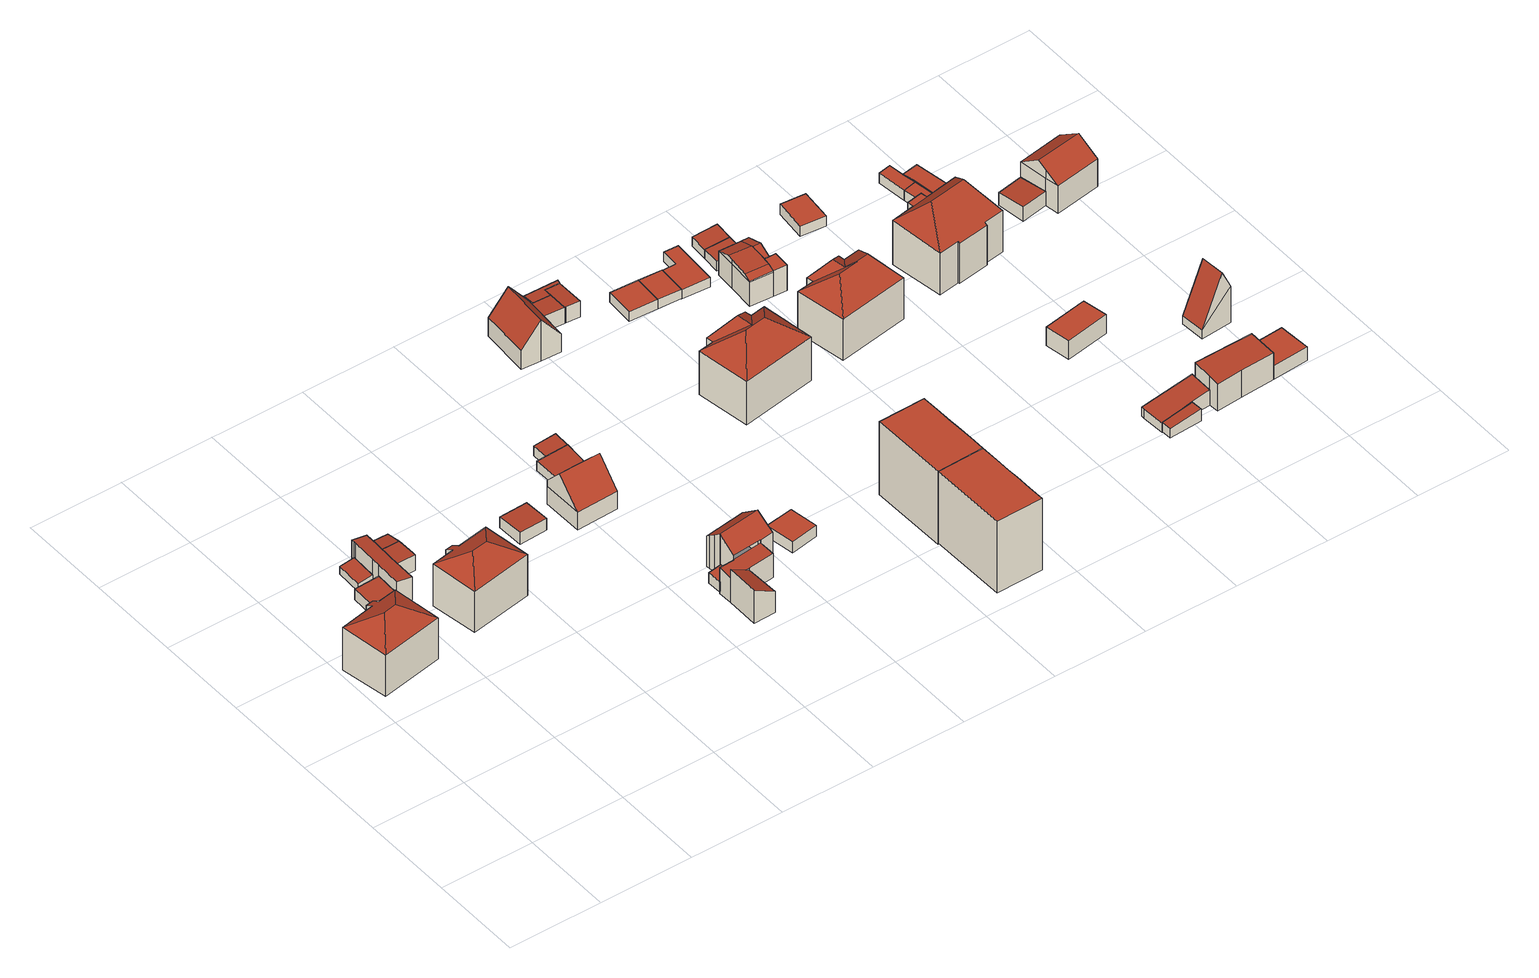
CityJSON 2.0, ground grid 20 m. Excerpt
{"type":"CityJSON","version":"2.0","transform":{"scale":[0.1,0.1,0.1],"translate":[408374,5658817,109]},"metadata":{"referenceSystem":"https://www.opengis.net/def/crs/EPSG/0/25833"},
"CityObjects":{
"building1":{"type":"Building","attributes":{"Dachtyp_tdc":"tdcHipRoof","Gemeindeschluessel":14612000,"Dachneigung":29.58,"QualitaetDacherkennung":67,"Geometrietyp2DReferenz":"3000","measuredHeight":12.73,"function":"31001_9998","roofType":"3200"},"geometry":[{"type":"Solid","lod":"2","boundaries":[[[[0,1,2,3]],[[1,4,5,2]],[[4,6,7,5]],[[6,8,9,7]],[[8,10,11,9]],[[10,12,13,11]],[[12,14,15,13]],[[14,0,3,15]],[[6,4,16]],[[10,8,17]],[[4,1,0,14,12,10,17,16]],[[8,6,16,17]],[[3,2,5,7,9,11,13,15]]]],"semantics":{"surfaces":[{"type":"WallSurface"},{"type":"RoofSurface"},{"type":"GroundSurface"}],"values":[[0,0,0,0,0,0,0,0,1,1,1,1,2]]}}]},
"building2":{"type":"Building","attributes":{"Dachtyp_tdc":"tdcPolyFlatRoof","Gemeindeschluessel":14612000,"Dachneigung":3.9,"QualitaetDacherkennung":91,"Geometrietyp2DReferenz":"3000","measuredHeight":2.91,"function":"31001_9998","roofType":"2100"},"geometry":[{"type":"Solid","lod":"2","boundaries":[[[[18,19,20,21]],[[19,22,23,20]],[[22,24,25,23]],[[24,26,27,25]],[[26,18,21,27]],[[26,24,22,19,18]],[[21,20,23,25,27]]]],"semantics":{"surfaces":[{"type":"WallSurface"},{"type":"RoofSurface"},{"type":"GroundSurface"}],"values":[[0,0,0,0,0,1,2]]}}]},
"building3":{"type":"Building","attributes":{"Dachtyp_tdc":"tdcPolyFlatRoof","Gemeindeschluessel":14612000,"Dachneigung":8.62,"QualitaetDacherkennung":93,"Geometrietyp2DReferenz":"3000","measuredHeight":2.29,"function":"31001_9998","roofType":"2100"},"geometry":[{"type":"Solid","lod":"2","boundaries":[[[[28,29,30,31]],[[29,32,33,30]],[[32,34,35,33]],[[34,36,37,35]],[[36,28,31,37]],[[36,34,32,29,28]],[[31,30,33,35,37]]]],"semantics":{"surfaces":[{"type":"WallSurface"},{"type":"RoofSurface"},{"type":"GroundSurface"}],"values":[[0,0,0,0,0,1,2]]}}]},
"building4":{"type":"Building","attributes":{"Dachtyp_tdc":"tdcPolyFlatRoof","Gemeindeschluessel":14612000,"Dachneigung":8.35,"QualitaetDacherkennung":47,"Geometrietyp2DReferenz":"3000","measuredHeight":5.83,"function":"31001_9998","roofType":"2100"},"geometry":[{"type":"Solid","lod":"2","boundaries":[[[[38,39,40,41]],[[39,42,37,40]],[[42,43,35,37]],[[43,44,33,35]],[[44,45,46,33]],[[45,47,48,46]],[[47,49,50,48]],[[49,51,52,50]],[[51,53,54,52]],[[53,38,41,54]],[[53,51,49,47,45,44,43,42,39,38]],[[41,40,37,35,33,46,48,50,52,54]]]],"semantics":{"surfaces":[{"type":"WallSurface"},{"type":"RoofSurface"},{"type":"GroundSurface"}],"values":[[0,0,0,0,0,0,0,0,0,0,1,2]]}}]},
"building5":{"type":"Building","attributes":{"Dachtyp_tdc":"tdcPolyFlatRoof","Gemeindeschluessel":14612000,"Dachneigung":3.68,"QualitaetDacherkennung":89,"Geometrietyp2DReferenz":"3000","measuredHeight":3.69,"function":"31001_9998","roofType":"2100"},"geometry":[{"type":"Solid","lod":"2","boundaries":[[[[55,56,57,58]],[[56,59,60,57]],[[59,61,62,60]],[[61,63,64,62]],[[63,55,58,64]],[[63,61,59,56,55]],[[58,57,60,62,64]]]],"semantics":{"surfaces":[{"type":"WallSurface"},{"type":"RoofSurface"},{"type":"GroundSurface"}],"values":[[0,0,0,0,0,1,2]]}}]},
"building6":{"type":"Building","attributes":{"Dachtyp_tdc":"tdcHipRoof","Gemeindeschluessel":14612000,"Dachneigung":29.33,"QualitaetDacherkennung":68,"Geometrietyp2DReferenz":"3000","measuredHeight":12.5,"function":"31001_9998","roofType":"3200"},"geometry":[{"type":"Solid","lod":"2","boundaries":[[[[65,66,67,68]],[[66,69,70,67]],[[69,71,72,70]],[[71,73,74,72]],[[73,75,76,74]],[[75,77,78,76]],[[77,79,80,78]],[[79,65,68,80]],[[71,69,81]],[[75,73,82]],[[69,66,65,79,77,75,82,81]],[[73,71,81,82]],[[68,67,70,72,74,76,78,80]]]],"semantics":{"surfaces":[{"type":"WallSurface"},{"type":"RoofSurface"},{"type":"GroundSurface"}],"values":[[0,0,0,0,0,0,0,0,1,1,1,1,2]]}}]},
"building7":{"type":"Building","attributes":{"Dachtyp_tdc":"tdcPolyFlatRoof","Gemeindeschluessel":14612000,"Dachneigung":15.46,"QualitaetDacherkennung":92,"Geometrietyp2DReferenz":"3000","measuredHeight":3.53,"function":"31001_9998","roofType":"2100"},"geometry":[{"type":"Solid","lod":"2","boundaries":[[[[63,83,84,85]],[[83,86,87,84]],[[86,88,89,87]],[[88,55,90,89]],[[55,63,85,90]],[[55,88,86,83,63]],[[85,84,87,89,90]]]],"semantics":{"surfaces":[{"type":"WallSurface"},{"type":"RoofSurface"},{"type":"GroundSurface"}],"values":[[0,0,0,0,0,1,2]]}}]},
"building8":{"type":"Building","attributes":{"Dachtyp_tdc":"tdcPolyFlatRoof","Gemeindeschluessel":14612000,"Dachneigung":3.06,"QualitaetDacherkennung":94,"Geometrietyp2DReferenz":"3000","measuredHeight":2.72,"function":"31001_9998","roofType":"2100"},"geometry":[{"type":"Solid","lod":"2","boundaries":[[[[91,92,93,94]],[[92,95,96,93]],[[95,97,98,96]],[[97,91,94,98]],[[97,95,92,91]],[[94,93,96,98]]]],"semantics":{"surfaces":[{"type":"WallSurface"},{"type":"RoofSurface"},{"type":"GroundSurface"}],"values":[[0,0,0,0,1,2]]}}]},
"building9":{"type":"Building","attributes":{"Dachtyp_tdc":"tdcPolyFlatRoof","Gemeindeschluessel":14612000,"Dachneigung":3.27,"QualitaetDacherkennung":65,"Geometrietyp2DReferenz":"3000","measuredHeight":2.56,"function":"31001_9998","roofType":"2100"},"geometry":[{"type":"Solid","lod":"2","boundaries":[[[[99,100,101,102]],[[100,103,104,101]],[[103,105,106,104]],[[105,107,108,106]],[[107,99,102,108]],[[107,105,103,100,99]],[[102,101,104,106,108]]]],"semantics":{"surfaces":[{"type":"WallSurface"},{"type":"RoofSurface"},{"type":"GroundSurface"}],"values":[[0,0,0,0,0,1,2]]}}]},
"building10":{"type":"Building","attributes":{"Dachtyp_tdc":"tdcFreeFormRoof","Gemeindeschluessel":14612000,"Dachneigung":47.62,"QualitaetDacherkennung":91,"Geometrietyp2DReferenz":"3000","measuredHeight":9.57,"function":"31001_9998","roofType":"5000"},"geometry":[{"type":"Solid","lod":"2","boundaries":[[[[109,110,111,112]],[[110,113,114,111]],[[113,115,116,114]],[[115,117,118,116]],[[117,109,112,118]],[[115,113,119,120]],[[119,121,122,123,120]],[[117,123,122,109]],[[115,120,123,117]],[[109,122,121,110]],[[110,121,119,113]],[[112,111,114,116,118]]]],"semantics":{"surfaces":[{"type":"WallSurface"},{"type":"RoofSurface"},{"type":"GroundSurface"}],"values":[[0,0,0,0,0,1,1,0,0,0,0,2]]}}]},
"building11":{"type":"Building","attributes":{"Gemeindeschluessel":14612000,"Geometrietyp2DReferenz":"3000","function":"31001_9998","roofType":"9999"},"children":["building11-1","building11-2","building11-3"]},
"building11-1":{"type":"BuildingPart","attributes":{"Dachtyp_tdc":"tdcPolyFlatRoof","Dachneigung":31.48,"QualitaetDacherkennung":86,"Geometrietyp2DReferenz":"3000","measuredHeight":7.72,"roofType":"2100"},"parents":["building11"],"geometry":[{"type":"MultiSurface","lod":"2","boundaries":[[[124,125,126,127]],[[125,128,129,126]],[[128,130,131,132,129]],[[128,125,124,133,130]],[[132,127,126,129]]],"semantics":{"surfaces":[{"type":"WallSurface"},{"type":"RoofSurface"},{"type":"GroundSurface"}],"values":[0,0,0,1,2]}}]},
"building11-2":{"type":"BuildingPart","attributes":{"Dachtyp_tdc":"tdcPolyFlatRoof","Dachneigung":7.86,"QualitaetDacherkennung":47,"Geometrietyp2DReferenz":"3000","measuredHeight":6.03,"roofType":"2100"},"parents":["building11"],"geometry":[{"type":"MultiSurface","lod":"2","boundaries":[[[131,134,135,132]],[[134,136,137,135]],[[136,138,139,137]],[[138,140,141,139]],[[142,143,144,145]],[[143,146,147,144]],[[146,148,124,127,147]],[[148,146,143,142,140,138,136,134,131,133]],[[132,135,137,139,141,145,144,147,127]]],"semantics":{"surfaces":[{"type":"WallSurface"},{"type":"RoofSurface"},{"type":"GroundSurface"}],"values":[0,0,0,0,0,0,0,1,2]}}]},
"building11-3":{"type":"BuildingPart","attributes":{"Dachtyp_tdc":"tdcGableRoof","Dachneigung":39.26,"QualitaetDacherkennung":79,"Geometrietyp2DReferenz":"3000","measuredHeight":9.78,"roofType":"3100"},"parents":["building11"],"geometry":[{"type":"MultiSurface","lod":"2","boundaries":[[[149,150,151,141,140]],[[150,152,153,151]],[[152,154,155,153]],[[154,156,157,155]],[[156,158,159,157]],[[158,160,161,159]],[[160,162,163,161]],[[162,164,165,163]],[[164,166,144,165]],[[166,167,142,145,144]],[[162,160,158,156,154,152]],[[152,150,149,167,166,164,162]],[[145,141,151,153,155,157,159,161,163,165,144]]],"semantics":{"surfaces":[{"type":"WallSurface"},{"type":"RoofSurface"},{"type":"GroundSurface"}],"values":[0,0,0,0,0,0,0,0,0,0,1,1,2]}}]},
"building12":{"type":"Building","attributes":{"Dachtyp_tdc":"tdcPolyFlatRoof","Gemeindeschluessel":14612000,"Dachneigung":2.65,"QualitaetDacherkennung":98,"Geometrietyp2DReferenz":"3000","measuredHeight":2.51,"function":"31001_9998","roofType":"2100"},"geometry":[{"type":"Solid","lod":"2","boundaries":[[[[168,169,170,171]],[[169,172,173,170]],[[172,174,175,173]],[[174,176,177,175]],[[176,178,179,177]],[[178,168,171,179]],[[178,176,174,172,169,168]],[[171,170,173,175,177,179]]]],"semantics":{"surfaces":[{"type":"WallSurface"},{"type":"RoofSurface"},{"type":"GroundSurface"}],"values":[[0,0,0,0,0,0,1,2]]}}]},
"building13":{"type":"Building","attributes":{"Dachtyp_tdc":"tdcPolyFlatRoof","Gemeindeschluessel":14612000,"Dachneigung":3.06,"QualitaetDacherkennung":96,"Geometrietyp2DReferenz":"3000","measuredHeight":2.53,"function":"31001_9998","roofType":"2100"},"geometry":[{"type":"Solid","lod":"2","boundaries":[[[[180,181,182,183]],[[181,184,185,182]],[[184,186,187,185]],[[186,180,183,187]],[[186,184,181,180]],[[183,182,185,187]]]],"semantics":{"surfaces":[{"type":"WallSurface"},{"type":"RoofSurface"},{"type":"GroundSurface"}],"values":[[0,0,0,0,1,2]]}}]},
"building14":{"type":"Building","attributes":{"Dachtyp_tdc":"tdcPolyFlatRoof","Gemeindeschluessel":14612000,"Dachneigung":0,"QualitaetDacherkennung":67,"Geometrietyp2DReferenz":"3000","measuredHeight":2.62,"function":"31001_9998","roofType":"1000"},"geometry":[{"type":"Solid","lod":"2","boundaries":[[[[188,189,190,191]],[[189,192,193,190]],[[192,194,195,193]],[[194,188,191,195]],[[194,192,189,188]],[[191,190,193,195]]]],"semantics":{"surfaces":[{"type":"WallSurface"},{"type":"RoofSurface"},{"type":"GroundSurface"}],"values":[[0,0,0,0,1,2]]}}]},
"building15":{"type":"Building","attributes":{"Dachtyp_tdc":"tdcPolyFlatRoof","Gemeindeschluessel":14612000,"Dachneigung":0,"QualitaetDacherkennung":84,"Geometrietyp2DReferenz":"3000","measuredHeight":16.78,"function":"31001_9998","roofType":"1000"},"geometry":[{"type":"Solid","lod":"2","boundaries":[[[[196,197,198,199]],[[197,200,201,198]],[[200,202,203,201]],[[202,204,205,203]],[[204,206,207,205]],[[206,208,209,207]],[[208,210,211,209]],[[210,196,199,211]],[[210,208,206,204,202,200,197,196]],[[199,198,201,203,205,207,209,211]]]],"semantics":{"surfaces":[{"type":"WallSurface"},{"type":"RoofSurface"},{"type":"GroundSurface"}],"values":[[0,0,0,0,0,0,0,0,1,2]]}}]},
"building16":{"type":"Building","attributes":{"Gemeindeschluessel":14612000,"Geometrietyp2DReferenz":"3000","function":"31001_9998","roofType":"9999"},"children":["building16-1","building16-2"]},
"building16-1":{"type":"BuildingPart","attributes":{"Dachtyp_tdc":"tdcPolyFlatRoof","Dachneigung":5.06,"QualitaetDacherkennung":79,"Geometrietyp2DReferenz":"3000","measuredHeight":3.67,"roofType":"2100"},"parents":["building16"],"geometry":[{"type":"MultiSurface","lod":"2","boundaries":[[[212,213,214,215]],[[213,216,217,214]],[[216,218,219,217]],[[218,220,221,219]],[[218,216,213,212,220]],[[215,214,217,219,221]]],"semantics":{"surfaces":[{"type":"WallSurface"},{"type":"RoofSurface"},{"type":"GroundSurface"}],"values":[0,0,0,0,1,2]}}]},
"building16-2":{"type":"BuildingPart","attributes":{"Dachtyp_tdc":"tdcGableRoof","Dachneigung":51.66,"QualitaetDacherkennung":86,"Geometrietyp2DReferenz":"3000","measuredHeight":9.55,"roofType":"3100"},"parents":["building16"],"geometry":[{"type":"MultiSurface","lod":"2","boundaries":[[[222,221,220]],[[222,223,224,221]],[[223,225,226,224]],[[225,227,228,226]],[[227,229,230,228]],[[229,231,232,230]],[[231,233,234,232]],[[233,235,236,234]],[[235,237,238,236]],[[237,239,212,215,238]],[[233,231,229,227]],[[227,225,223,222,239,237,235,233]],[[215,221,224,226,228,230,232,234,236,238]]],"semantics":{"surfaces":[{"type":"WallSurface"},{"type":"RoofSurface"},{"type":"GroundSurface"}],"values":[0,0,0,0,0,0,0,0,0,0,1,1,2]}}]},
"building17":{"type":"Building","attributes":{"Dachtyp_tdc":"tdcPolyFlatRoof","Gemeindeschluessel":14612000,"Dachneigung":0,"QualitaetDacherkennung":79,"Geometrietyp2DReferenz":"3000","measuredHeight":17.05,"function":"31001_9998","roofType":"1000"},"geometry":[{"type":"Solid","lod":"2","boundaries":[[[[240,241,242,243,244,245,246,247,248]],[[249,250,241,240]],[[250,251,242,241]],[[251,252,243,242]],[[252,253,244,243]],[[253,254,245,244]],[[254,255,246,245]],[[255,197,247,246]],[[197,196,248,247]],[[196,249,240,248]],[[196,197,255,254,253,252,251,250,249]]]],"semantics":{"surfaces":[{"type":"GroundSurface"},{"type":"WallSurface"},{"type":"RoofSurface"}],"values":[[0,1,1,1,1,1,1,1,1,1,2]]}}]},
"building18":{"type":"Building","attributes":{"Dachtyp_tdc":"tdcPolyFlatRoof","Gemeindeschluessel":14612000,"Dachneigung":5.49,"QualitaetDacherkennung":80,"Geometrietyp2DReferenz":"3000","measuredHeight":3.29,"function":"31001_9998","roofType":"2100"},"geometry":[{"type":"Solid","lod":"2","boundaries":[[[[216,213,214,217]],[[213,256,257,214]],[[256,258,259,257]],[[258,260,261,259]],[[260,262,263,261]],[[262,216,217,263]],[[262,260,258,256,213,216]],[[217,214,257,259,261,263]]]],"semantics":{"surfaces":[{"type":"WallSurface"},{"type":"RoofSurface"},{"type":"GroundSurface"}],"values":[[0,0,0,0,0,0,1,2]]}}]},
"building19":{"type":"Building","attributes":{"Dachtyp_tdc":"tdcPolyFlatRoof","Gemeindeschluessel":14612000,"Dachneigung":5.12,"QualitaetDacherkennung":94,"Geometrietyp2DReferenz":"3000","measuredHeight":3.7,"function":"31001_9998","roofType":"2100"},"geometry":[{"type":"Solid","lod":"2","boundaries":[[[[264,218,219,265]],[[218,216,217,219]],[[216,262,263,217]],[[262,266,261,263]],[[266,267,268,261]],[[267,264,265,268]],[[267,266,262,216,218,264]],[[265,219,217,263,261,268]]]],"semantics":{"surfaces":[{"type":"WallSurface"},{"type":"RoofSurface"},{"type":"GroundSurface"}],"values":[[0,0,0,0,0,0,1,2]]}}]},
"building20":{"type":"Building","attributes":{"Dachtyp_tdc":"tdcFreeFormRoof","Gemeindeschluessel":14612000,"Dachneigung":39.61,"QualitaetDacherkennung":37,"Geometrietyp2DReferenz":"3000","measuredHeight":14.94,"function":"31001_9998","roofType":"5000"},"geometry":[{"type":"Solid","lod":"2","boundaries":[[[[269,270,271,272]],[[273,274,275,270,269]],[[273,269,276]],[[277,274,273,276,278]],[[272,271,279,280,281,282,283,284,285,286]],[[287,288,281,280]],[[270,289,279,271]],[[289,287,280,279]],[[288,290,282,281]],[[290,291,283,282]],[[291,292,284,283]],[[292,278,285,284]],[[278,276,286,285]],[[293,275,274,291,290]],[[276,269,272,286]],[[277,278,292]],[[274,277,292,291]],[[288,293,290]],[[287,293,288]],[[293,287,289]],[[275,293,289,270]]]],"semantics":{"surfaces":[{"type":"WallSurface"},{"type":"RoofSurface"},{"type":"GroundSurface"}],"values":[[0,1,1,1,2,0,0,0,0,0,0,0,0,1,0,1,1,1,1,1,1]]}}]},
"building21":{"type":"Building","attributes":{"Dachtyp_tdc":"tdcPolyFlatRoof","Gemeindeschluessel":14612000,"Dachneigung":0,"QualitaetDacherkennung":91,"Geometrietyp2DReferenz":"3000","measuredHeight":2.21,"function":"31001_9998","roofType":"1000"},"geometry":[{"type":"Solid","lod":"2","boundaries":[[[[294,295,296,297]],[[295,298,299,296]],[[298,300,301,299]],[[300,294,297,301]],[[300,298,295,294]],[[297,296,299,301]]]],"semantics":{"surfaces":[{"type":"WallSurface"},{"type":"RoofSurface"},{"type":"GroundSurface"}],"values":[[0,0,0,0,1,2]]}}]},
"building22":{"type":"Building","attributes":{"Dachtyp_tdc":"tdcPolyFlatRoof","Gemeindeschluessel":14612000,"Dachneigung":0,"QualitaetDacherkennung":76,"Geometrietyp2DReferenz":"3000","measuredHeight":2.22,"function":"31001_9998","roofType":"1000"},"geometry":[{"type":"Solid","lod":"2","boundaries":[[[[302,294,297,303]],[[294,300,301,297]],[[300,304,305,301]],[[304,302,303,305]],[[304,300,294,302]],[[303,297,301,305]]]],"semantics":{"surfaces":[{"type":"WallSurface"},{"type":"RoofSurface"},{"type":"GroundSurface"}],"values":[[0,0,0,0,1,2]]}}]},
"building23":{"type":"Building","attributes":{"Dachtyp_tdc":"tdcPolyFlatRoof","Gemeindeschluessel":14612000,"Dachneigung":0,"QualitaetDacherkennung":85,"Geometrietyp2DReferenz":"3000","measuredHeight":2.24,"function":"31001_9998","roofType":"1000"},"geometry":[{"type":"Solid","lod":"2","boundaries":[[[[306,307,308,309]],[[307,310,311,308]],[[310,312,313,311]],[[312,314,315,313]],[[314,316,317,315]],[[316,306,309,317]],[[316,314,312,310,307,306]],[[309,308,311,313,315,317]]]],"semantics":{"surfaces":[{"type":"WallSurface"},{"type":"RoofSurface"},{"type":"GroundSurface"}],"values":[[0,0,0,0,0,0,1,2]]}}]},
"building24":{"type":"Building","attributes":{"Gemeindeschluessel":14612000,"Geometrietyp2DReferenz":"3000","function":"31001_9998","roofType":"9999"},"children":["building24-1","building24-2"]},
"building24-1":{"type":"BuildingPart","attributes":{"Dachtyp_tdc":"tdcCutGableRoof","Dachneigung":4.55,"QualitaetDacherkennung":60,"Geometrietyp2DReferenz":"3000","measuredHeight":6.94,"roofType":"9999"},"parents":["building24"],"geometry":[{"type":"MultiSurface","lod":"2","boundaries":[[[318,319,320,321]],[[319,322,323,320]],[[322,324,325,323]],[[324,326,327,325]],[[326,328,329,327]],[[326,330,331,332,333,328]],[[334,335,336,337]],[[338,339,340,331,330,341,336,335]],[[322,337,336,341,324]],[[324,341,330,326]],[[318,342,338,335,334,319]],[[319,334,337,322]],[[329,321,320,323,325,327]]],"semantics":{"surfaces":[{"type":"WallSurface"},{"type":"RoofSurface"},{"type":"GroundSurface"}],"values":[0,0,0,0,0,1,1,1,0,0,0,0,2]}}]},
"building24-2":{"type":"BuildingPart","attributes":{"Dachtyp_tdc":"tdcGableRoof","Dachneigung":21.13,"QualitaetDacherkennung":87,"Geometrietyp2DReferenz":"3000","measuredHeight":7.12,"roofType":"3100"},"parents":["building24"],"geometry":[{"type":"MultiSurface","lod":"2","boundaries":[[[343,344,345,329,328]],[[344,346,347,345]],[[346,342,318,321,347]],[[346,344,348]],[[344,343,332,340,349,348]],[[342,346,348,349,339]],[[329,345,347,321]]],"semantics":{"surfaces":[{"type":"WallSurface"},{"type":"RoofSurface"},{"type":"GroundSurface"}],"values":[0,0,0,0,1,1,2]}}]},
"building25":{"type":"Building","attributes":{"Dachtyp_tdc":"tdcFreeFormRoof","Gemeindeschluessel":14612000,"Dachneigung":38.9,"QualitaetDacherkennung":60,"Geometrietyp2DReferenz":"3000","measuredHeight":14.04,"function":"31001_9998","roofType":"5000"},"geometry":[{"type":"Solid","lod":"2","boundaries":[[[[350,351,352,353]],[[351,354,355,352]],[[354,356,357,355]],[[356,358,359,357]],[[358,360,361,359]],[[360,362,363,361]],[[362,364,365,363]],[[364,366,367,365]],[[366,368,369,367]],[[368,350,353,369]],[[370,368,366]],[[371,372,370,366,364]],[[373,371,364,362]],[[360,373,362]],[[358,373,360]],[[373,358,356]],[[374,372,371,373,356,354]],[[375,374,354,351]],[[375,351,350]],[[370,372,374,375,350,368]],[[353,352,355,357,359,361,363,365,367,369]]]],"semantics":{"surfaces":[{"type":"WallSurface"},{"type":"RoofSurface"},{"type":"GroundSurface"}],"values":[[0,0,0,0,0,0,0,0,0,0,1,1,1,1,1,1,1,1,1,1,2]]}}]},
"building26":{"type":"Building","attributes":{"Dachtyp_tdc":"tdcPolyFlatRoof","Gemeindeschluessel":14612000,"Dachneigung":2.61,"QualitaetDacherkennung":85,"Geometrietyp2DReferenz":"3000","measuredHeight":6.05,"function":"31001_9998","roofType":"2100"},"geometry":[{"type":"Solid","lod":"2","boundaries":[[[[334,342,321,320]],[[342,346,347,321]],[[346,376,377,347]],[[376,378,379,377]],[[378,334,320,379]],[[378,376,346,342,334]],[[320,321,347,377,379]]]],"semantics":{"surfaces":[{"type":"WallSurface"},{"type":"RoofSurface"},{"type":"GroundSurface"}],"values":[[0,0,0,0,0,1,2]]}}]},
"building27":{"type":"Building","attributes":{"Dachtyp_tdc":"tdcPolyFlatRoof","Gemeindeschluessel":14612000,"Dachneigung":4.26,"QualitaetDacherkennung":93,"Geometrietyp2DReferenz":"3000","measuredHeight":2.57,"function":"31001_9998","roofType":"2100"},"geometry":[{"type":"Solid","lod":"2","boundaries":[[[[380,381,382,383]],[[381,384,385,382]],[[384,386,387,385]],[[386,380,383,387]],[[386,384,381,380]],[[383,382,385,387]]]],"semantics":{"surfaces":[{"type":"WallSurface"},{"type":"RoofSurface"},{"type":"GroundSurface"}],"values":[[0,0,0,0,1,2]]}}]},
"building28":{"type":"Building","attributes":{"Dachtyp_tdc":"tdcPolyFlatRoof","Gemeindeschluessel":14612000,"Dachneigung":4.81,"QualitaetDacherkennung":92,"Geometrietyp2DReferenz":"3000","measuredHeight":2.58,"function":"31001_9998","roofType":"2100"},"geometry":[{"type":"Solid","lod":"2","boundaries":[[[[381,388,383,382]],[[388,389,390,383]],[[389,391,392,390]],[[391,381,382,392]],[[391,389,388,381]],[[382,383,390,392]]]],"semantics":{"surfaces":[{"type":"WallSurface"},{"type":"RoofSurface"},{"type":"GroundSurface"}],"values":[[0,0,0,0,1,2]]}}]},
"building29":{"type":"Building","attributes":{"Dachtyp_tdc":"tdcPolyFlatRoof","Gemeindeschluessel":14612000,"Dachneigung":5.75,"QualitaetDacherkennung":69,"Geometrietyp2DReferenz":"3000","measuredHeight":2.86,"function":"31001_9998","roofType":"2100"},"geometry":[{"type":"Solid","lod":"2","boundaries":[[[[393,394,395,396]],[[394,397,398,395]],[[397,399,400,398]],[[399,393,396,400]],[[399,397,394,393]],[[396,395,398,400]]]],"semantics":{"surfaces":[{"type":"WallSurface"},{"type":"RoofSurface"},{"type":"GroundSurface"}],"values":[[0,0,0,0,1,2]]}}]},
"building30":{"type":"Building","attributes":{"Dachtyp_tdc":"tdcPolyFlatRoof","Gemeindeschluessel":14612000,"Dachneigung":7.76,"QualitaetDacherkennung":85,"Geometrietyp2DReferenz":"3000","measuredHeight":3.69,"function":"31001_9998","roofType":"2100"},"geometry":[{"type":"Solid","lod":"2","boundaries":[[[[401,402,403,404]],[[402,405,406,403]],[[405,407,408,406]],[[407,409,410,408]],[[409,411,412,410]],[[413,401,404,414]],[[413,411,409,407,405,402,401]],[[404,403,406,408,410,412,414]],[[411,413,414,412]]]],"semantics":{"surfaces":[{"type":"WallSurface"},{"type":"RoofSurface"},{"type":"GroundSurface"}],"values":[[0,0,0,0,0,0,1,2,0]]}}]},
"building31":{"type":"Building","attributes":{"Dachtyp_tdc":"tdcPolyFlatRoof","Gemeindeschluessel":14612000,"Dachneigung":0,"QualitaetDacherkennung":80,"Geometrietyp2DReferenz":"3000","measuredHeight":2.33,"function":"31001_9998","roofType":"1000"},"geometry":[{"type":"Solid","lod":"2","boundaries":[[[[415,416,417,418]],[[416,419,420,417]],[[419,421,422,420]],[[421,415,418,422]],[[421,419,416,415]],[[418,417,420,422]]]],"semantics":{"surfaces":[{"type":"WallSurface"},{"type":"RoofSurface"},{"type":"GroundSurface"}],"values":[[0,0,0,0,1,2]]}}]},
"building32":{"type":"Building","attributes":{"Dachtyp_tdc":"tdcPolyFlatRoof","Gemeindeschluessel":14612000,"Dachneigung":0,"QualitaetDacherkennung":71,"Geometrietyp2DReferenz":"3000","measuredHeight":4.39,"function":"31001_9998","roofType":"1000"},"geometry":[{"type":"Solid","lod":"2","boundaries":[[[[423,424,425,426]],[[424,427,428,425]],[[427,429,430,428]],[[429,423,426,430]],[[429,427,424,423]],[[426,425,428,430]]]],"semantics":{"surfaces":[{"type":"WallSurface"},{"type":"RoofSurface"},{"type":"GroundSurface"}],"values":[[0,0,0,0,1,2]]}}]},
"building33":{"type":"Building","attributes":{"Gemeindeschluessel":14612000,"Geometrietyp2DReferenz":"3000","function":"31001_9998","roofType":"9999"},"children":["building33-1","building33-2"]},
"building33-1":{"type":"BuildingPart","attributes":{"Dachtyp_tdc":"tdcPolyFlatRoof","Dachneigung":0,"QualitaetDacherkennung":52,"Geometrietyp2DReferenz":"3000","measuredHeight":10.35,"roofType":"1000"},"parents":["building33"],"geometry":[{"type":"MultiSurface","lod":"2","boundaries":[[[431,432,433,434]],[[432,435,436,433]],[[435,437,438,436]],[[437,439,440,438]],[[439,441,442,440]],[[441,439,437,435,432,431]],[[433,436,438,440,442,434]]],"semantics":{"surfaces":[{"type":"WallSurface"},{"type":"RoofSurface"},{"type":"GroundSurface"}],"values":[0,0,0,0,0,1,2]}}]},
"building33-2":{"type":"BuildingPart","attributes":{"Dachtyp_tdc":"tdcHipRoof","Dachneigung":42.64,"QualitaetDacherkennung":66,"Geometrietyp2DReferenz":"3000","measuredHeight":15.42,"roofType":"3200"},"parents":["building33"],"geometry":[{"type":"MultiSurface","lod":"2","boundaries":[[[443,439,440,442,441]],[[439,444,445,440]],[[444,446,447,445]],[[446,448,449,447]],[[448,450,451,449]],[[450,452,453,451]],[[452,454,455,453]],[[454,456,457,455]],[[456,458,459,457]],[[458,460,434,459]],[[460,431,434]],[[458,456,461]],[[446,444,462]],[[456,454,452,450,448,446,462,461]],[[444,439,443,460,458,461,462]],[[442,440,445,447,449,451,453,455,457,459,434]]],"semantics":{"surfaces":[{"type":"WallSurface"},{"type":"RoofSurface"},{"type":"GroundSurface"}],"values":[0,0,0,0,0,0,0,0,0,0,0,1,1,1,1,2]}}]},
"building34":{"type":"Building","attributes":{"Dachtyp_tdc":"tdcPolyFlatRoof","Gemeindeschluessel":14612000,"Dachneigung":6.04,"QualitaetDacherkennung":83,"Geometrietyp2DReferenz":"3000","measuredHeight":7.01,"function":"31001_9998","roofType":"2100"},"geometry":[{"type":"Solid","lod":"2","boundaries":[[[[463,464,465,466]],[[464,467,468,465]],[[467,469,470,468]],[[469,471,472,470]],[[471,473,474,472]],[[473,463,466,474]],[[473,471,469,467,464,463]],[[466,465,468,470,472,474]]]],"semantics":{"surfaces":[{"type":"WallSurface"},{"type":"RoofSurface"},{"type":"GroundSurface"}],"values":[[0,0,0,0,0,0,1,2]]}}]},
"building35":{"type":"Building","attributes":{"Dachtyp_tdc":"tdcPolyFlatRoof","Gemeindeschluessel":14612000,"Dachneigung":2.76,"QualitaetDacherkennung":81,"Geometrietyp2DReferenz":"3000","measuredHeight":2.46,"function":"31001_9998","roofType":"2100"},"geometry":[{"type":"Solid","lod":"2","boundaries":[[[[475,476,477,478]],[[476,479,480,477]],[[479,481,482,480]],[[481,475,478,482]],[[481,479,476,475]],[[478,477,480,482]]]],"semantics":{"surfaces":[{"type":"WallSurface"},{"type":"RoofSurface"},{"type":"GroundSurface"}],"values":[[0,0,0,0,1,2]]}}]},
"building36":{"type":"Building","attributes":{"Dachtyp_tdc":"tdcPolyFlatRoof","Gemeindeschluessel":14612000,"Dachneigung":3,"QualitaetDacherkennung":88,"Geometrietyp2DReferenz":"3000","measuredHeight":2.5,"function":"31001_9998","roofType":"2100"},"geometry":[{"type":"Solid","lod":"2","boundaries":[[[[483,484,485,486]],[[484,487,488,485]],[[487,476,477,488]],[[476,475,478,477]],[[475,483,486,478]],[[475,476,487,484,483]],[[486,485,488,477,478]]]],"semantics":{"surfaces":[{"type":"WallSurface"},{"type":"RoofSurface"},{"type":"GroundSurface"}],"values":[[0,0,0,0,0,1,2]]}}]},
"building37":{"type":"Building","attributes":{"Dachtyp_tdc":"tdcPolyFlatRoof","Gemeindeschluessel":14612000,"Dachneigung":0,"QualitaetDacherkennung":76,"Geometrietyp2DReferenz":"3000","measuredHeight":3.21,"function":"31001_9998","roofType":"1000"},"geometry":[{"type":"Solid","lod":"2","boundaries":[[[[489,490,491,472]],[[490,492,493,491]],[[492,494,495,493]],[[494,496,474,495]],[[496,489,472,474]],[[496,494,492,490,489]],[[472,491,493,495,474]]]],"semantics":{"surfaces":[{"type":"WallSurface"},{"type":"RoofSurface"},{"type":"GroundSurface"}],"values":[[0,0,0,0,0,1,2]]}}]},
"building38":{"type":"Building","attributes":{"Dachtyp_tdc":"tdcGableRoof","Gemeindeschluessel":14612000,"Dachneigung":67.19,"QualitaetDacherkennung":8,"Geometrietyp2DReferenz":"3000","measuredHeight":12.8,"function":"31001_9998","roofType":"3100"},"geometry":[{"type":"Solid","lod":"2","boundaries":[[[[497,498,499,500]],[[498,501,502,499]],[[501,503,504,502]],[[503,497,500,504]],[[501,498,505]],[[497,503,506]],[[498,497,506,505]],[[503,501,505,506]],[[500,499,502,504]]]],"semantics":{"surfaces":[{"type":"WallSurface"},{"type":"RoofSurface"},{"type":"GroundSurface"}],"values":[[0,0,0,0,0,0,1,1,2]]}}]},
"building39":{"type":"Building","attributes":{"Dachtyp_tdc":"tdcPolyFlatRoof","Gemeindeschluessel":14612000,"Dachneigung":0,"QualitaetDacherkennung":80,"Geometrietyp2DReferenz":"3000","measuredHeight":2.69,"function":"31001_9998","roofType":"1000"},"geometry":[{"type":"Solid","lod":"2","boundaries":[[[[507,508,509,488]],[[508,510,511,509]],[[510,512,513,511]],[[512,514,480,513]],[[514,515,477,480]],[[514,512,510,508,507,515]],[[477,488,509,511,513,480]],[[515,507,488,477]]]],"semantics":{"surfaces":[{"type":"WallSurface"},{"type":"RoofSurface"},{"type":"GroundSurface"}],"values":[[0,0,0,0,0,1,2,0]]}}]},
"building40":{"type":"Building","attributes":{"Dachtyp_tdc":"tdcPolyFlatRoof","Gemeindeschluessel":14612000,"Dachneigung":4.2,"QualitaetDacherkennung":77,"Geometrietyp2DReferenz":"3000","measuredHeight":3.36,"function":"31001_9998","roofType":"2100"},"geometry":[{"type":"Solid","lod":"2","boundaries":[[[[516,517,518,519]],[[517,520,521,518]],[[520,522,523,521]],[[522,516,519,523]],[[522,520,517,516]],[[519,518,521,523]]]],"semantics":{"surfaces":[{"type":"WallSurface"},{"type":"RoofSurface"},{"type":"GroundSurface"}],"values":[[0,0,0,0,1,2]]}}]},
"building41":{"type":"Building","attributes":{"Dachtyp_tdc":"tdcGableRoof","Gemeindeschluessel":14612000,"Dachneigung":34.93,"QualitaetDacherkennung":82,"Geometrietyp2DReferenz":"3000","measuredHeight":9.64,"function":"31001_9998","roofType":"3100"},"geometry":[{"type":"Solid","lod":"2","boundaries":[[[[524,525,518,526]],[[525,527,519,518]],[[527,528,529,519]],[[528,530,531,529]],[[530,524,526,531]],[[530,532,533,534,524]],[[527,533,532,528]],[[525,534,533,527]],[[524,534,525]],[[528,532,530]],[[526,518,519,529,531]]]],"semantics":{"surfaces":[{"type":"WallSurface"},{"type":"RoofSurface"},{"type":"GroundSurface"}],"values":[[0,0,0,0,0,1,1,0,0,0,2]]}}]}
},
"vertices":[
[90,585,107],[93,570,116],[93,570,16],[90,585,16],[134,577,116],[134,577,16],[152,475,112],[152,475,16],[18,451,112],[18,451,16],[0,553,116],[0,553,16],[76,567,116],[76,567,16],[74,582,107],[74,582,16],[93,521,143],[63,515,143],
[185,625,37],[133,627,33],[133,627,8],[185,625,8],[135,697,33],[135,697,8],[187,695,37],[187,695,8],[185,640,37],[185,640,8],
[156,714,22],[158,771,22],[158,771,4],[156,714,4],[189,770,27],[189,770,4],[189,765,27],[189,765,4],[187,713,27],[187,713,4],
[185,640,63],[187,695,63],[187,695,4],[185,640,4],[187,713,63],[189,765,63],[189,770,63],[189,777,63],[189,777,4],[221,776,58],[221,776,4],[221,750,58],[221,750,4],[219,701,58],[219,701,4],[218,639,58],[218,639,4],
[272,749,36],[271,707,39],[271,707,2],[272,749,2],[271,700,39],[271,700,2],[219,701,39],[219,701,2],[221,750,36],[221,750,2],
[293,622,104],[296,605,114],[296,605,15],[293,622,15],[363,616,114],[363,616,15],[380,517,110],[380,517,15],[246,494,110],[246,494,15],[230,594,114],[230,594,15],[280,602,114],[280,602,15],[277,619,104],[277,619,15],[323,561,140],[289,556,140],
[221,776,29],[221,776,1],[221,750,1],[221,786,27],[221,786,1],[274,784,27],[274,784,1],[272,749,1],
[519,704,27],[520,647,30],[520,647,2],[519,704,2],[460,645,30],[460,645,2],[458,702,27],[458,702,2],
[650,313,47],[649,344,47],[649,344,23],[650,313,23],[678,348,48],[678,348,23],[682,315,48],[682,315,23],[658,314,47],[658,314,23],
[624,701,46],[649,702,46],[649,702,5],[624,701,5],[651,614,46],[651,614,5],[562,612,46],[562,612,5],[561,700,46],[561,700,5],[650,664,101],[561,663,101],[649,702,59],[624,701,60],[561,700,60],
[694,284,70],[697,214,69],[697,214,20],[694,284,20],[650,213,97],[650,213,20],[650,282,97],[650,282,76],[650,282,20],[685,284,76],
[650,313,80],[650,313,20],[658,314,80],[658,314,20],[682,315,80],[682,315,20],[681,316,80],[681,316,20],[747,322,80],[747,321,80],[747,321,20],[747,322,20],[750,290,76],[750,290,20],[694,284,76],
[681,316,90],[678,348,116],[678,348,20],[678,350,118],[678,350,20],[677,364,107],[677,364,20],[676,377,97],[676,377,20],[674,384,92],[674,384,20],[763,397,90],[763,397,20],[769,361,118],[769,361,20],[775,324,88],[775,324,20],[747,321,88],[747,322,88],
[603,716,24],[602,784,24],[602,784,2],[603,716,2],[622,784,25],[622,784,2],[670,784,27],[670,784,2],[665,717,27],[665,717,2],[624,716,25],[624,716,2],
[623,821,23],[671,821,26],[671,821,0],[623,821,0],[670,784,26],[670,784,0],[622,784,23],[622,784,0],
[876,331,47],[816,321,47],[816,321,21],[876,331,21],[806,383,47],[806,383,21],[866,392,47],[866,392,21],
[1028,177,201],[1128,179,201],[1128,179,33],[1028,177,33],[1129,141,201],[1129,141,33],[1129,106,201],[1129,106,33],[1130,82,201],[1130,82,33],[1130,45,201],[1130,45,33],[1131,9,201],[1131,9,33],[1031,8,201],[1031,8,33],
[824,1104,48],[833,1103,48],[833,1103,15],[824,1104,15],[871,1101,48],[871,1101,15],[868,1056,52],[868,1056,15],[821,1059,52],[821,1059,15],
[821,1059,58],[817,1004,58],[817,1004,15],[817,998,58],[817,998,15],[775,1001,111],[775,1001,15],[733,1004,58],[733,1004,15],[741,1110,58],[741,1110,15],[782,1107,111],[782,1107,15],[788,1107,104],[788,1107,15],[822,1104,61],[822,1104,15],[824,1104,58],
[1025,345,30],[1125,347,30],[1125,344,30],[1126,310,30],[1126,272,30],[1127,250,30],[1128,214,30],[1128,179,30],[1028,177,30],[1025,345,201],[1125,347,201],[1125,344,201],[1126,310,201],[1126,272,201],[1127,250,201],[1128,214,201],
[833,1129,46],[833,1129,15],[906,1127,46],[906,1127,15],[904,1118,47],[904,1118,15],[872,1120,46],[872,1120,15],
[870,1056,52],[870,1056,15],[904,1118,46],[900,1053,52],[900,1053,15],
[940,758,121],[973,763,121],[973,763,19],[940,758,19],[1006,710,168],[1022,713,168],[1029,723,161],[958,644,121],[1054,718,168],[1120,670,121],[971,778,19],[1001,783,19],[1037,789,19],[1067,793,19],[1070,779,19],[1102,784,19],[1120,670,19],[958,644,19],[1001,783,121],[1037,789,121],[971,778,121],[1067,793,121],[1070,779,121],[1102,784,121],[1024,757,161],
[1018,983,42],[958,987,42],[958,987,20],[1018,983,20],[962,1049,42],[962,1049,20],[1022,1045,42],[1022,1045,20],
[1068,980,42],[1068,980,20],[1072,1042,42],[1072,1042,20],
[1068,980,41],[1072,1042,41],[1072,1042,19],[1068,980,19],[1101,1041,41],[1101,1041,19],[1103,1079,41],[1103,1079,19],[1134,1077,41],[1134,1077,19],[1128,976,41],[1128,976,19],
[1204,925,74],[1202,890,74],[1202,890,18],[1204,925,18],[1153,893,74],[1153,893,18],[1157,950,74],[1157,950,18],[1160,993,74],[1160,993,18],[1207,990,74],[1207,990,18],[1158,961,87],[1205,958,87],[1206,974,81],[1207,989,75],[1202,890,77],[1203,904,83],[1154,908,83],[1153,893,77],[1204,925,85],[1205,945,86],[1205,957,87],[1157,950,86],[1204,925,78],
[1207,990,75],[1223,989,75],[1223,989,18],[1219,924,78],[1219,924,18],[1221,952,89],[1205,952,89],
[1197,679,114],[1179,787,114],[1179,787,18],[1197,679,18],[1216,792,114],[1216,792,18],[1213,806,114],[1213,806,18],[1235,810,114],[1235,810,18],[1271,815,114],[1271,815,18],[1293,819,114],[1293,819,18],[1295,806,114],[1295,806,18],[1331,811,114],[1331,811,18],[1349,703,114],[1349,703,18],[1307,752,158],[1262,760,146],[1279,748,158],[1257,789,146],[1279,747,158],[1236,740,158],
[1233,924,78],[1233,924,18],[1231,888,77],[1231,888,18],
[1167,1043,39],[1219,1039,43],[1219,1039,17],[1167,1043,17],[1217,1001,43],[1217,1001,17],[1164,1005,39],[1164,1005,17],
[1167,1043,38],[1170,1084,38],[1170,1084,17],[1222,1080,43],[1222,1080,17],
[1518,173,59],[1588,178,66],[1588,178,38],[1518,173,38],[1590,154,66],[1590,154,38],[1519,150,59],[1519,150,38],
[1518,173,57],[1515,221,57],[1515,221,36],[1518,173,36],[1515,229,57],[1515,229,36],[1628,231,73],[1628,231,36],[1628,222,73],[1628,222,36],[1628,180,72],[1628,180,36],[1588,178,67],[1588,178,36],
[1389,983,42],[1336,988,42],[1336,988,18],[1389,983,18],[1343,1057,42],[1343,1057,18],[1396,1052,42],[1396,1052,18],
[1609,457,64],[1514,441,64],[1514,441,20],[1609,457,20],[1505,494,64],[1505,494,20],[1599,510,64],[1599,510,20],
[1473,840,120],[1471,854,120],[1471,854,17],[1473,840,17],[1505,860,120],[1505,860,17],[1508,846,120],[1508,846,17],[1537,851,120],[1537,851,17],[1537,850,120],[1537,850,17],
[1537,850,121],[1578,857,121],[1578,857,17],[1596,742,114],[1596,742,17],[1552,736,114],[1552,736,17],[1553,731,110],[1553,731,17],[1485,721,110],[1485,721,17],[1484,724,114],[1484,724,17],[1440,717,114],[1440,717,17],[1422,832,120],[1422,832,17],[1473,840,121],[1471,785,171],[1552,798,171],
[1684,162,100],[1629,158,100],[1629,158,37],[1684,162,37],[1628,180,103],[1628,180,37],[1628,222,107],[1628,222,37],[1754,224,106],[1754,224,37],[1758,166,100],[1758,166,37],
[1540,956,41],[1568,961,42],[1568,961,17],[1540,956,17],[1577,902,42],[1577,902,17],[1549,898,41],[1549,898,17],
[1533,1019,41],[1559,1023,42],[1559,1023,17],[1533,1019,17],[1563,989,42],[1563,989,17],
[1754,224,69],[1754,234,69],[1754,234,37],[1831,239,69],[1831,239,37],[1836,171,69],[1836,171,37],[1758,166,69],
[1726,331,53],[1722,384,52],[1722,384,33],[1726,331,33],[1789,387,117],[1789,387,33],[1792,336,118],[1792,336,33],[1768,386,161],[1772,335,161],
[1563,989,44],[1597,994,44],[1597,994,17],[1606,939,44],[1606,939,17],[1611,908,44],[1611,908,17],[1577,902,44],[1568,961,44],
[1721,856,46],[1731,795,50],[1731,795,17],[1721,856,17],[1674,785,51],[1674,785,17],[1666,846,46],[1666,846,17],
[1736,765,81],[1731,795,81],[1736,765,17],[1721,856,82],[1819,872,82],[1819,872,17],[1834,781,81],[1834,781,17],[1827,827,113],[1728,812,113],[1731,795,102]
]}
